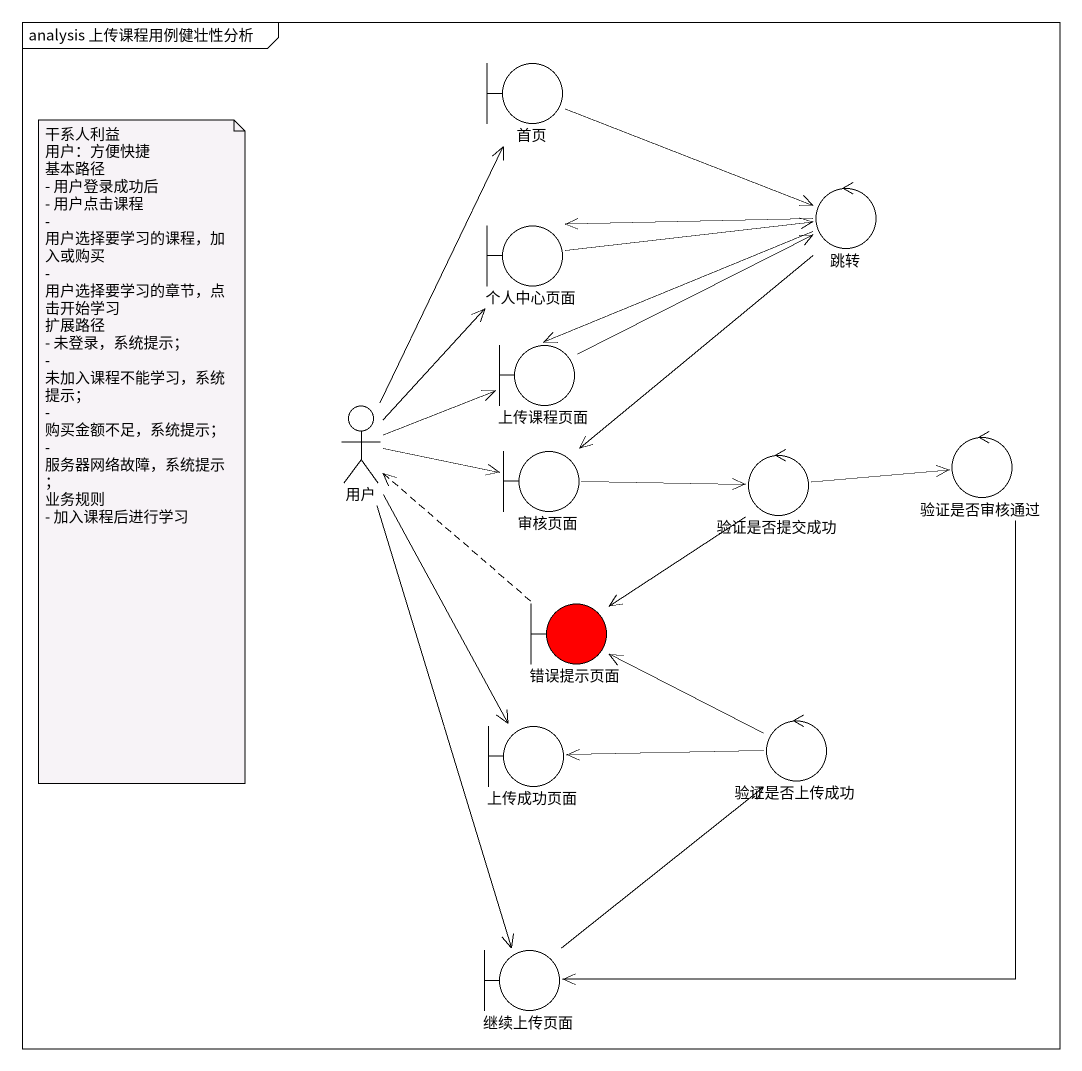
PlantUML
@startuml
mainframe analysis 上传课程用例健壮性分析
boundary 首页
control 跳转
boundary 个人中心页面
boundary 上传课程页面
actor 用户
control 验证是否审核通过
boundary 审核页面
control 验证是否提交成功
boundary 错误提示页面 #FF0000
boundary 上传成功页面
control 验证是否上传成功
boundary 继续上传页面
首页 -right-> 跳转
跳转 -left-> 个人中心页面
跳转 -left-> 上传课程页面
跳转 --> 审核页面
个人中心页面 -right-> 跳转
上传课程页面 -right-> 跳转
用户 -up-> 首页
用户 -up-> 个人中心页面
用户 -right-> 上传课程页面
用户 -right-> 审核页面
用户 --> 上传成功页面
用户 --> 继续上传页面
验证是否审核通过 --> 继续上传页面
审核页面 -right-> 验证是否提交成功
验证是否提交成功 -right-> 验证是否审核通过
验证是否提交成功 --> 错误提示页面
错误提示页面 .up.> 用户
验证是否上传成功 -left-> 错误提示页面
验证是否上传成功 -left-> 上传成功页面
继续上传页面 -up-> 验证是否上传成功
note as N1
  干系人利益
  用户：方便快捷
  基本路径
  - 用户登录成功后
  - 用户点击课程
  - 用户选择要学习的课程，加入或购买
  - 用户选择要学习的章节，点击开始学习
  扩展路径
  - 未登录，系统提示；
  - 未加入课程不能学习，系统提示；
  - 购买金额不足，系统提示；
  - 服务器网络故障，系统提示；
  业务规则
  - 加入课程后进行学习
end note
@enduml
